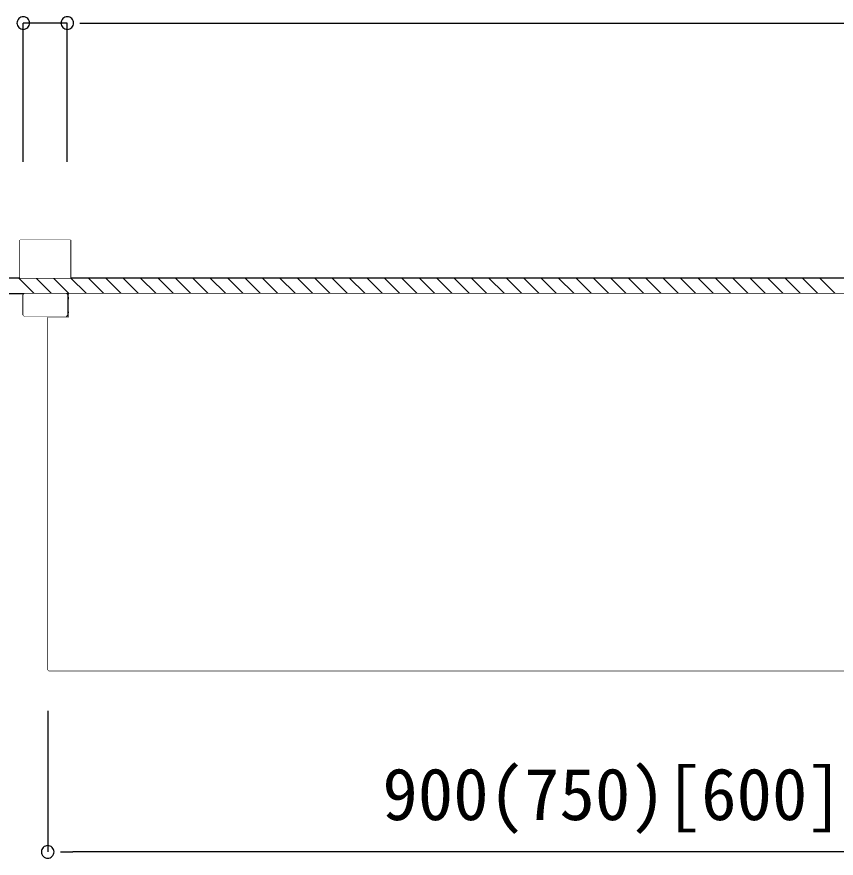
# Model space of a CAD drawing. Units: millimetres, scale not verified. Extents: x -4205 to 4205, y -2975 to 2975.
# Drawn here: x -3287 to -2636, y 1189 to 1858 of the extents above; entities that cross this region are included whole.
import ezdxf
from ezdxf.enums import TextEntityAlignment as Align

# ---------------------------------------------------------------- set-up
doc = ezdxf.new("R2010")
doc.units = ezdxf.units.MM
doc.header["$LTSCALE"] = 20
for name, color, linetype in [('0-0', 7, 'Continuous'), ('0-4', 3, 'Continuous'), ('0-5', 7, 'Continuous')]:
    doc.layers.add(name, color=color, linetype=linetype)
doc.styles.add('ＭＳ ゴシック', font='')
doc.styles.get('ＭＳ ゴシック').set_extended_font_data('MS Gothic')

msp = doc.modelspace()

# ---------------------------------------------------------------- linework, layer by layer
at = {"layer": '0-0'}
for p, q in [((-3284.52, 1650.51), (-3244.52, 1680.51)), ((-3284.52, 1680.51), (-3244.52, 1650.51)), ((-3667.25, 1650.51), (-1144.9, 1650.51)), ((-3273.37, 1638.01), (-3285.87, 1650.51)), ((-3259.52, 1638.01), (-3272.02, 1650.51)), ((-3245.68, 1638.01), (-3258.18, 1650.51)), ((-3231.84, 1638.01), (-3244.34, 1650.51)), ((-3217.99, 1638.01), (-3230.49, 1650.51)), ((-3204.15, 1638.01), (-3216.65, 1650.51)), ((-3190.3, 1638.01), (-3202.8, 1650.51)), ((-3176.46, 1638.01), (-3188.96, 1650.51)), ((-3162.61, 1638.01), (-3175.11, 1650.51)), ((-3148.77, 1638.01), (-3161.27, 1650.51)), ((-3134.92, 1638.01), (-3147.42, 1650.51)), ((-3121.08, 1638.01), (-3133.58, 1650.51)), ((-3107.23, 1638.01), (-3119.73, 1650.51)), ((-3093.39, 1638.01), (-3105.89, 1650.51)), ((-3079.55, 1638.01), (-3092.05, 1650.51)), ((-3065.7, 1638.01), (-3078.2, 1650.51)), ((-3051.86, 1638.01), (-3064.36, 1650.51)), ((-3038.01, 1638.01), (-3050.51, 1650.51)), ((-3024.17, 1638.01), (-3036.67, 1650.51)), ((-3010.32, 1638.01), (-3022.82, 1650.51)), ((-2996.48, 1638.01), (-3008.98, 1650.51)), ((-2982.63, 1638.01), (-2995.13, 1650.51)), ((-2968.79, 1638.01), (-2981.29, 1650.51)), ((-2954.94, 1638.01), (-2967.44, 1650.51)), ((-2941.1, 1638.01), (-2953.6, 1650.51)), ((-2927.25, 1638.01), (-2939.75, 1650.51)), ((-2913.41, 1638.01), (-2925.91, 1650.51)), ((-2899.57, 1638.01), (-2912.07, 1650.51)), ((-2885.72, 1638.01), (-2898.22, 1650.51)), ((-2871.88, 1638.01), (-2884.38, 1650.51)), ((-2858.03, 1638.01), (-2870.53, 1650.51)), ((-2844.19, 1638.01), (-2856.69, 1650.51)), ((-2830.34, 1638.01), (-2842.84, 1650.51)), ((-2816.5, 1638.01), (-2829, 1650.51)), ((-2802.65, 1638.01), (-2815.15, 1650.51)), ((-2788.81, 1638.01), (-2801.31, 1650.51)), ((-2774.96, 1638.01), (-2787.46, 1650.51)), ((-2761.12, 1638.01), (-2773.62, 1650.51)), ((-2747.28, 1638.01), (-2759.78, 1650.51)), ((-2733.43, 1638.01), (-2745.93, 1650.51)), ((-2719.59, 1638.01), (-2732.09, 1650.51)), ((-2705.74, 1638.01), (-2718.24, 1650.51)), ((-2691.9, 1638.01), (-2704.4, 1650.51)), ((-2678.05, 1638.01), (-2690.55, 1650.51)), ((-2664.21, 1638.01), (-2676.71, 1650.51)), ((-2650.36, 1638.01), (-2662.86, 1650.51)), ((-2636.52, 1638.01), (-2649.02, 1650.51)), ((-3667.25, 1638.01), (-1144.9, 1638.01)), ((-3235.52, 1633.51), (-3235.52, 1623.51)), ((-3240.52, 1628.51), (-3230.52, 1628.51)), ((-3245.52, 1378.01), (-3245.52, 1358.01)), ((-3235.52, 1368.01), (-3255.52, 1368.01))]:
    msp.add_line(p, q, dxfattribs=at)
for points in [[(-3284.52, 1680.51), (-3244.52, 1680.51), (-3244.52, 1650.51), (-3284.52, 1650.51)], [(-3282.02, 1637.01), (-3281.02, 1638.01), (-3248.02, 1638.01), (-3247.02, 1637.01), (-3247.02, 1621.01), (-3248.02, 1620.01), (-3281.02, 1620.01), (-3282.02, 1621.01)], [(-3242.52, 1368.01), (-3242.58, 1367.42), (-3242.75, 1366.86), (-3243.03, 1366.34), (-3243.4, 1365.89), (-3243.86, 1365.51), (-3244.38, 1365.24), (-3244.94, 1365.07), (-3245.52, 1365.01), (-3246.11, 1365.07), (-3246.67, 1365.24), (-3247.19, 1365.51), (-3247.64, 1365.89), (-3248.02, 1366.34), (-3248.3, 1366.86), (-3248.47, 1367.42), (-3248.52, 1368.01), (-3248.52, 1614.65), (-3246.77, 1620.6), (-3246.77, 1634.01), (-3244.27, 1634.01), (-3244.27, 1620.6), (-3242.52, 1614.65)], [(-3247.02, 1635.01), (-3234.52, 1635.01), (-3233.35, 1634.89), (-3232.23, 1634.55), (-3231.19, 1634), (-3230.28, 1633.25), (-3229.53, 1632.34), (-3228.98, 1631.3), (-3228.64, 1630.18), (-3228.52, 1629.01), (-3228.64, 1627.84), (-3228.98, 1626.71), (-3229.53, 1625.67), (-3230.28, 1624.77), (-3231.19, 1624.02), (-3232.23, 1623.46), (-3233.35, 1623.12), (-3234.52, 1623.01), (-3247.02, 1623.01)], [(-3234.52, 1626.01), (-3233.94, 1626.07), (-3233.38, 1626.24), (-3232.86, 1626.51), (-3232.4, 1626.89), (-3232.03, 1627.34), (-3231.75, 1627.86), (-3231.58, 1628.42), (-3231.52, 1629.01), (-3231.58, 1629.59), (-3231.75, 1630.16), (-3232.03, 1630.67), (-3232.4, 1631.13), (-3232.86, 1631.5), (-3233.38, 1631.78), (-3233.94, 1631.95), (-3234.52, 1632.01), (-3237.52, 1632.01), (-3238.11, 1631.95), (-3238.67, 1631.78), (-3239.19, 1631.5), (-3239.64, 1631.13), (-3240.02, 1630.67), (-3240.3, 1630.16), (-3240.47, 1629.59), (-3240.52, 1629.01), (-3240.47, 1628.42), (-3240.3, 1627.86), (-3240.02, 1627.34), (-3239.64, 1626.89), (-3239.19, 1626.51), (-3238.67, 1626.24), (-3238.11, 1626.07), (-3237.52, 1626.01)], [(-3232.52, 1628.51), (-3233.4, 1626.39), (-3235.52, 1625.51), (-3237.64, 1626.39), (-3238.52, 1628.51), (-3237.64, 1630.63), (-3235.52, 1631.51), (-3233.4, 1630.63)], [(-3239.52, 1368.01), (-3241.28, 1363.77), (-3245.52, 1362.01), (-3249.77, 1363.77), (-3251.52, 1368.01), (-3249.77, 1372.25), (-3245.52, 1374.01), (-3241.28, 1372.25)], [(-3242.52, 1368.01), (-3243.4, 1365.89), (-3245.52, 1365.01), (-3247.64, 1365.89), (-3248.52, 1368.01), (-3247.64, 1370.13), (-3245.52, 1371.01), (-3243.4, 1370.13)]]:
    msp.add_lwpolyline(points, close=True, dxfattribs=at)
msp.add_lwpolyline([(-2362.52, 1618.01), (-2362.52, 1339.01), (-2363.52, 1338.01), (-3261.52, 1338.01), (-3262.52, 1339.01), (-3262.52, 1619.01), (-3245.52, 1619.01), (-3245.52, 1638.01), (-2379.52, 1638.01), (-2379.52, 1619.01), (-2362.52, 1619.01)], dxfattribs=at)
at = {"layer": '0-4'}
for p, q in [((-3282.02, 1742.77), (-3282.02, 1853.11)), ((-3247.02, 1853.11), (-3282.02, 1853.11)), ((-3247.02, 1742.77), (-3247.02, 1853.11)), ((-3247.02, 1742.77), (-3247.02, 1853.11)), ((-3227.02, 1853.11), (-3207.03, 1853.11)), ((-3227.02, 1853.11), (-2398.02, 1853.11)), ((-3262.52, 1306.26), (-3262.52, 1193.96)), ((-2382.52, 1193.96), (-3242.52, 1193.96))]:
    msp.add_line(p, q, dxfattribs=at)
at = {"layer": '0-5', "color": 3}
for p, q in [((-3237.02, 1853.11), (-3227.02, 1853.11)), ((-3237.02, 1853.11), (-3227.02, 1853.11)), ((-3252.52, 1193.96), (-3242.52, 1193.96))]:
    msp.add_line(p, q, dxfattribs=at)
at = {"layer": '0-5'}
for points in [[(-3287.02, 1853.11), (-3286.93, 1852.14), (-3286.64, 1851.2), (-3286.18, 1850.34), (-3285.56, 1849.58), (-3284.8, 1848.96), (-3283.94, 1848.5), (-3283, 1848.21), (-3282.02, 1848.12), (-3281.05, 1848.21), (-3280.11, 1848.5), (-3279.25, 1848.96), (-3278.49, 1849.58), (-3277.87, 1850.34), (-3277.4, 1851.2), (-3277.12, 1852.14), (-3277.02, 1853.11), (-3277.12, 1854.09), (-3277.4, 1855.03), (-3277.87, 1855.89), (-3278.49, 1856.65), (-3279.25, 1857.27), (-3280.11, 1857.73), (-3281.05, 1858.02), (-3282.02, 1858.11), (-3283, 1858.02), (-3283.94, 1857.73), (-3284.8, 1857.27), (-3285.56, 1856.65), (-3286.18, 1855.89), (-3286.64, 1855.03), (-3286.93, 1854.09)], [(-3242.02, 1853.11), (-3242.12, 1854.09), (-3242.4, 1855.03), (-3242.87, 1855.89), (-3243.49, 1856.65), (-3244.25, 1857.27), (-3245.11, 1857.73), (-3246.05, 1858.02), (-3247.02, 1858.11), (-3248, 1858.02), (-3248.94, 1857.73), (-3249.8, 1857.27), (-3250.56, 1856.65), (-3251.18, 1855.89), (-3251.64, 1855.03), (-3251.93, 1854.09), (-3252.02, 1853.11), (-3251.93, 1852.14), (-3251.64, 1851.2), (-3251.18, 1850.34), (-3250.56, 1849.58), (-3249.8, 1848.96), (-3248.94, 1848.5), (-3248, 1848.21), (-3247.02, 1848.12), (-3246.05, 1848.21), (-3245.11, 1848.5), (-3244.25, 1848.96), (-3243.49, 1849.58), (-3242.87, 1850.34), (-3242.4, 1851.2), (-3242.12, 1852.14)], [(-3242.02, 1853.11), (-3242.12, 1854.09), (-3242.4, 1855.03), (-3242.87, 1855.89), (-3243.49, 1856.65), (-3244.25, 1857.27), (-3245.11, 1857.73), (-3246.05, 1858.02), (-3247.02, 1858.11), (-3248, 1858.02), (-3248.94, 1857.73), (-3249.8, 1857.27), (-3250.56, 1856.65), (-3251.18, 1855.89), (-3251.64, 1855.03), (-3251.93, 1854.09), (-3252.02, 1853.11), (-3251.93, 1852.14), (-3251.64, 1851.2), (-3251.18, 1850.34), (-3250.56, 1849.58), (-3249.8, 1848.96), (-3248.94, 1848.5), (-3248, 1848.21), (-3247.02, 1848.12), (-3246.05, 1848.21), (-3245.11, 1848.5), (-3244.25, 1848.96), (-3243.49, 1849.58), (-3242.87, 1850.34), (-3242.4, 1851.2), (-3242.12, 1852.14)], [(-3257.52, 1193.96), (-3257.62, 1194.94), (-3257.9, 1195.87), (-3258.37, 1196.74), (-3258.99, 1197.5), (-3259.75, 1198.12), (-3260.61, 1198.58), (-3261.55, 1198.86), (-3262.52, 1198.96), (-3263.5, 1198.86), (-3264.44, 1198.58), (-3265.3, 1198.12), (-3266.06, 1197.5), (-3266.68, 1196.74), (-3267.14, 1195.87), (-3267.43, 1194.94), (-3267.52, 1193.96), (-3267.43, 1192.99), (-3267.14, 1192.05), (-3266.68, 1191.18), (-3266.06, 1190.43), (-3265.3, 1189.8), (-3264.44, 1189.34), (-3263.5, 1189.06), (-3262.52, 1188.96), (-3261.55, 1189.06), (-3260.61, 1189.34), (-3259.75, 1189.8), (-3258.99, 1190.43), (-3258.37, 1191.18), (-3257.9, 1192.05), (-3257.62, 1192.99)]]:
    msp.add_lwpolyline(points, close=True, dxfattribs=at)

# ---------------------------------------------------------------- texts
at = {"layer": '0-4', "color": 7, "style": 'ＭＳ ゴシック'}
msp.add_text('900(750)[600]', height=41.38, dxfattribs=at).set_placement((-2996.53, 1206.83), align=Align.BOTTOM_LEFT)

# ---------------------------------------------------------------- next in the draw order: wipeouts: each hides what was drawn before it
for points in [[(-3284.52, 1650.51), (-3244.52, 1680.51), (-3244.52, 1650.51), (-3244.52, 1650.51)], [(-3248.02, 1620.01), (-3247.02, 1637.01), (-3247.02, 1621.01), (-3247.02, 1621.01)]]:
    msp.add_wipeout(points)

# ---------------------------------------------------------------- next in the draw order: wipeouts: each hides what was drawn before it
for points in [[(-3284.52, 1680.51), (-3244.52, 1680.51), (-3284.52, 1650.51), (-3284.52, 1650.51)], [(-3248.02, 1638.01), (-3247.02, 1637.01), (-3248.02, 1620.01), (-3248.02, 1620.01)]]:
    msp.add_wipeout(points)

# ---------------------------------------------------------------- next in the draw order: linework, layer by layer
at = {"layer": '0-0'}
msp.add_solid([(-3284.52, 1680.51), (-3244.52, 1680.51), (-3244.52, 1680.51)], dxfattribs=at)

# ---------------------------------------------------------------- next in the draw order: wipeouts: each hides what was drawn before it
msp.add_wipeout([(-3281.02, 1620.01), (-3248.02, 1638.01), (-3248.02, 1620.01), (-3248.02, 1620.01)])

# ---------------------------------------------------------------- next in the draw order: wipeouts: each hides what was drawn before it
msp.add_wipeout([(-3281.02, 1638.01), (-3248.02, 1638.01), (-3281.02, 1620.01), (-3281.02, 1620.01)])

# ---------------------------------------------------------------- next in the draw order: wipeouts: each hides what was drawn before it
for points in [[(-3282.02, 1621.01), (-3281.02, 1638.01), (-3281.02, 1620.01), (-3281.02, 1620.01)], [(-3245.52, 1619.01), (-2379.52, 1619.01), (-2363.52, 1338.01), (-2363.52, 1338.01)]]:
    msp.add_wipeout(points)

# ---------------------------------------------------------------- next in the draw order: wipeouts: each hides what was drawn before it
for points in [[(-3282.02, 1637.01), (-3281.02, 1638.01), (-3282.02, 1621.01), (-3282.02, 1621.01)], [(-3245.52, 1619.01), (-2379.52, 1638.01), (-2379.52, 1619.01), (-2379.52, 1619.01)]]:
    msp.add_wipeout(points)

# ---------------------------------------------------------------- next in the draw order: wipeouts: each hides what was drawn before it
for points in [[(-3282.02, 1637.01), (-3281.02, 1638.01), (-3281.02, 1638.01), (-3281.02, 1638.01)], [(-3245.52, 1638.01), (-2379.52, 1638.01), (-3245.52, 1619.01), (-3245.52, 1619.01)]]:
    msp.add_wipeout(points)

# ---------------------------------------------------------------- next in the draw order: wipeouts: each hides what was drawn before it
msp.add_wipeout([(-3261.52, 1338.01), (-3245.52, 1619.01), (-2363.52, 1338.01), (-2363.52, 1338.01)])

# ---------------------------------------------------------------- next in the draw order: wipeouts: each hides what was drawn before it
msp.add_wipeout([(-3262.52, 1339.01), (-3245.52, 1619.01), (-3261.52, 1338.01), (-3261.52, 1338.01)])

# ---------------------------------------------------------------- next in the draw order: wipeouts: each hides what was drawn before it
msp.add_wipeout([(-3262.52, 1619.01), (-3245.52, 1619.01), (-3262.52, 1339.01), (-3262.52, 1339.01)])

doc.saveas('drawing.dxf')
